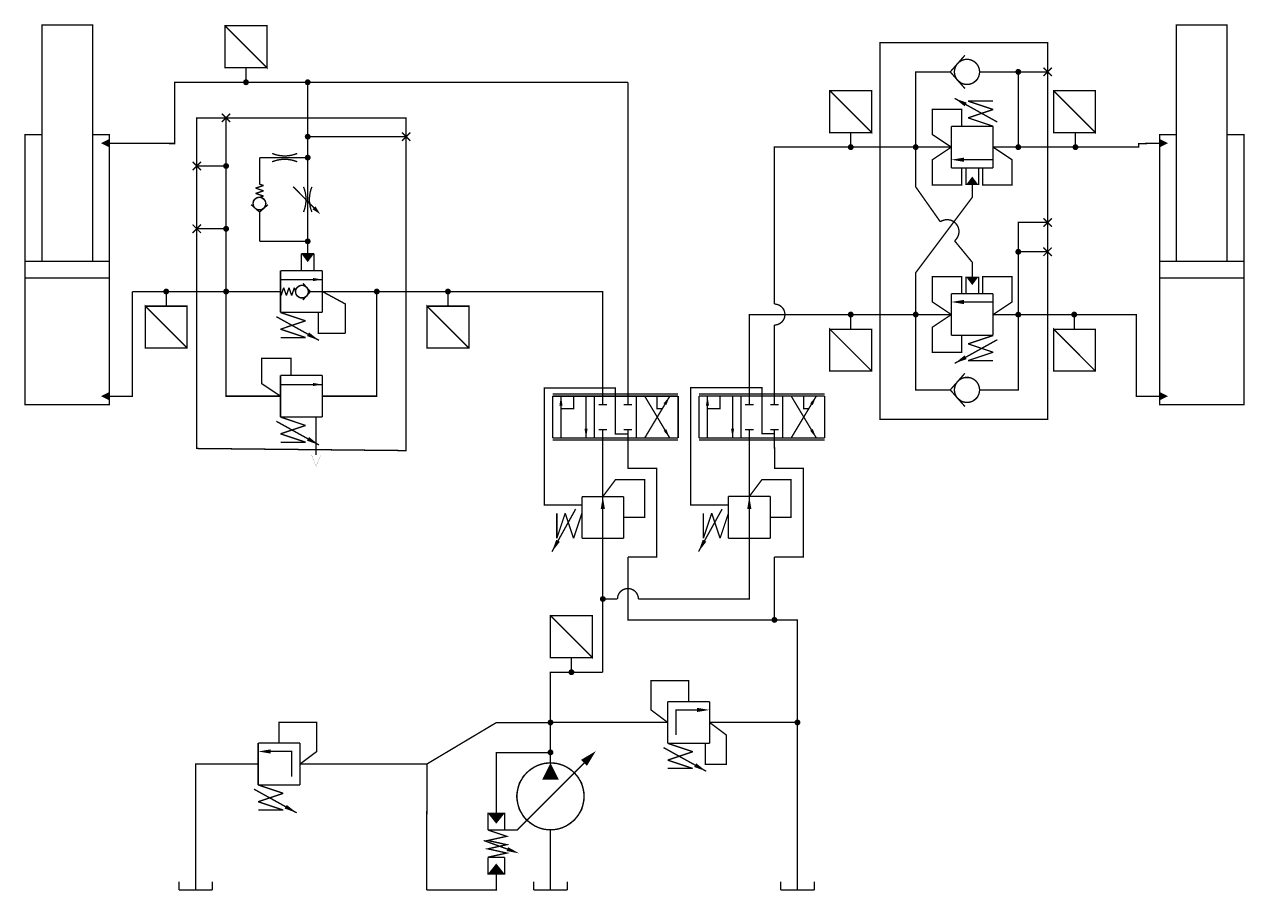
# Model space of a CAD drawing. Header units: millimetres. Extents: x 7.6 to 98.4, y -1.1 to 63.4.
import ezdxf
from ezdxf.lldxf.tags import DXFTag

# ---------------------------------------------------------------- set-up
doc = ezdxf.new("R2010")
doc.units = ezdxf.units.MM
doc.header["$LTSCALE"] = 2
tags = doc.linetypes.add('CENTER2', pattern=[1.125, 0.75, -0.125, 0.125, -0.125]).pattern_tags.tags
tags[10:11] = [DXFTag(74, 4), DXFTag(75, 0), DXFTag(340, '0'), DXFTag(46, 1.0), DXFTag(50, 0.0), DXFTag(44, 0.0), DXFTag(45, 0.0)]
tags[8:9] = [DXFTag(74, 4), DXFTag(75, 0), DXFTag(340, '0'), DXFTag(46, 1.0), DXFTag(50, 0.0), DXFTag(44, 0.0), DXFTag(45, 0.0)]
tags[6:7] = [DXFTag(74, 4), DXFTag(75, 0), DXFTag(340, '0'), DXFTag(46, 1.0), DXFTag(50, 0.0), DXFTag(44, 0.0), DXFTag(45, 0.0)]
tags[4:5] = [DXFTag(74, 4), DXFTag(75, 0), DXFTag(340, '0'), DXFTag(46, 1.0), DXFTag(50, 0.0), DXFTag(44, 0.0), DXFTag(45, 0.0)]
tags = doc.linetypes.add('HIDDEN', pattern=[0.375, 0.25, -0.125]).pattern_tags.tags
tags[6:7] = [DXFTag(74, 4), DXFTag(75, 0), DXFTag(340, '0'), DXFTag(46, 1.0), DXFTag(50, 0.0), DXFTag(44, 0.0), DXFTag(45, 0.0)]
tags[4:5] = [DXFTag(74, 4), DXFTag(75, 0), DXFTag(340, '0'), DXFTag(46, 1.0), DXFTag(50, 0.0), DXFTag(44, 0.0), DXFTag(45, 0.0)]
tags = doc.linetypes.add('HIDDEN4', pattern=[0.09375, 0.0625, -0.03125]).pattern_tags.tags
tags[6:7] = [DXFTag(74, 4), DXFTag(75, 0), DXFTag(340, '0'), DXFTag(46, 1.0), DXFTag(50, 0.0), DXFTag(44, 0.0), DXFTag(45, 0.0)]
tags[4:5] = [DXFTag(74, 4), DXFTag(75, 0), DXFTag(340, '0'), DXFTag(46, 1.0), DXFTag(50, 0.0), DXFTag(44, 0.0), DXFTag(45, 0.0)]

msp = doc.modelspace()

# ---------------------------------------------------------------- hatches: boundary and pattern name
h = msp.add_hatch(color=256)
h.dxf.hatch_style = 1
edge = h.paths.add_edge_path()
edge.add_line((81.748, 59.829), (81.527, 59.829))
edge.add_line((81.527, 59.829), (81.527, 59.608))
edge.add_arc((81.527, 59.829), 0.22, 270, 360)
edge = h.paths.add_edge_path()
edge.add_line((81.527, 59.829), (81.307, 59.829))
edge.add_arc((81.527, 59.829), 0.22, 180, 270)
edge.add_line((81.527, 59.608), (81.527, 59.829))
edge = h.paths.add_edge_path()
edge.add_line((81.307, 59.829), (81.527, 59.829))
edge.add_line((81.527, 59.829), (81.748, 59.829))
edge.add_arc((81.527, 59.829), 0.22, 0, 180)
h = msp.add_hatch(color=256)
h.dxf.hatch_style = 1
edge = h.paths.add_edge_path()
edge.add_line((24.283, 59.055), (24.063, 59.055))
edge.add_line((24.063, 59.055), (24.063, 58.835))
edge.add_arc((24.063, 59.055), 0.22, 270, 360)
edge = h.paths.add_edge_path()
edge.add_line((24.063, 59.055), (23.842, 59.055))
edge.add_arc((24.063, 59.055), 0.22, 180, 270)
edge.add_line((24.063, 58.835), (24.063, 59.055))
edge = h.paths.add_edge_path()
edge.add_line((23.842, 59.055), (24.063, 59.055))
edge.add_line((24.063, 59.055), (24.283, 59.055))
edge.add_arc((24.063, 59.055), 0.22, 0, 180)
h = msp.add_hatch(color=256)
h.dxf.hatch_style = 1
edge = h.paths.add_edge_path()
edge.add_line((28.875, 59.055), (28.655, 59.055))
edge.add_line((28.655, 59.055), (28.655, 58.835))
edge.add_arc((28.655, 59.055), 0.22, 270, 360)
edge = h.paths.add_edge_path()
edge.add_line((28.655, 59.055), (28.435, 59.055))
edge.add_arc((28.655, 59.055), 0.22, 180, 270)
edge.add_line((28.655, 58.835), (28.655, 59.055))
edge = h.paths.add_edge_path()
edge.add_line((28.435, 59.055), (28.655, 59.055))
edge.add_line((28.655, 59.055), (28.875, 59.055))
edge.add_arc((28.655, 59.055), 0.22, 0, 180)
h = msp.add_hatch(color=256)
h.dxf.hatch_style = 1
h.paths.add_polyline_path([(28.875, 55.006), (28.655, 55.006), (28.655, 54.785, 0.414214)])
h.paths.add_polyline_path([(28.655, 55.006), (28.435, 55.006, 0.414214), (28.655, 54.785)])
h.paths.add_polyline_path([(28.435, 55.006), (28.655, 55.006), (28.875, 55.006, 1)])
h = msp.add_hatch(color=256)
h.dxf.hatch_style = 1
h.paths.add_polyline_path([(28.875, 53.448), (28.655, 53.448), (28.655, 53.228, 0.414214)])
h.paths.add_polyline_path([(28.655, 53.448), (28.435, 53.448, 0.414214), (28.655, 53.228)])
h.paths.add_polyline_path([(28.435, 53.448), (28.655, 53.448), (28.875, 53.448, 1)])
h = msp.add_hatch(color=256)
h.dxf.hatch_style = 1
edge = h.paths.add_edge_path()
edge.add_line((69.283, 54.227), (69.062, 54.227))
edge.add_line((69.062, 54.227), (69.062, 54.007))
edge.add_arc((69.062, 54.227), 0.22, 270, 360)
edge = h.paths.add_edge_path()
edge.add_line((69.062, 54.227), (68.842, 54.227))
edge.add_arc((69.062, 54.227), 0.22, 180, 270)
edge.add_line((69.062, 54.007), (69.062, 54.227))
edge = h.paths.add_edge_path()
edge.add_line((68.842, 54.227), (69.062, 54.227))
edge.add_line((69.062, 54.227), (69.283, 54.227))
edge.add_arc((69.062, 54.227), 0.22, 0, 180)
h = msp.add_hatch(color=256)
h.dxf.hatch_style = 1
h.paths.add_polyline_path([(74.116, 54.227), (73.896, 54.227), (73.896, 54.007, 0.414214)])
h.paths.add_polyline_path([(73.896, 54.227), (73.676, 54.227, 0.414214), (73.896, 54.007)])
h.paths.add_polyline_path([(73.676, 54.227), (73.896, 54.227), (74.116, 54.227, 1)])
h = msp.add_hatch(color=256)
h.dxf.hatch_style = 1
h.paths.add_polyline_path([(81.748, 54.227), (81.527, 54.227), (81.527, 54.007, 0.414214)])
h.paths.add_polyline_path([(81.527, 54.227), (81.307, 54.227, 0.414214), (81.527, 54.007)])
h.paths.add_polyline_path([(81.307, 54.227), (81.527, 54.227), (81.748, 54.227, 1)])
h = msp.add_hatch(color=256)
h.dxf.hatch_style = 1
edge = h.paths.add_edge_path()
edge.add_line((86.001, 54.227), (85.781, 54.227))
edge.add_line((85.781, 54.227), (85.781, 54.007))
edge.add_arc((85.781, 54.227), 0.22, 270, 360)
edge = h.paths.add_edge_path()
edge.add_line((85.781, 54.227), (85.561, 54.227))
edge.add_arc((85.781, 54.227), 0.22, 180, 270)
edge.add_line((85.781, 54.007), (85.781, 54.227))
edge = h.paths.add_edge_path()
edge.add_line((85.561, 54.227), (85.781, 54.227))
edge.add_line((85.781, 54.227), (86.001, 54.227))
edge.add_arc((85.781, 54.227), 0.22, 0, 180)
h = msp.add_hatch(color=256)
h.dxf.hatch_style = 1
h.paths.add_polyline_path([(22.802, 52.825), (22.582, 52.825), (22.582, 52.605, 0.414214)])
h.paths.add_polyline_path([(22.582, 52.825), (22.361, 52.825, 0.414214), (22.582, 52.605)])
h.paths.add_polyline_path([(22.361, 52.825), (22.582, 52.825), (22.802, 52.825, 1)])
h = msp.add_hatch(color=256)
h.dxf.hatch_style = 1
h.paths.add_polyline_path([(22.802, 48.153), (22.582, 48.153), (22.582, 47.933, 0.414214)])
h.paths.add_polyline_path([(22.582, 48.153), (22.361, 48.153, 0.414214), (22.582, 47.933)])
h.paths.add_polyline_path([(22.361, 48.153), (22.582, 48.153), (22.802, 48.153, 1)])
h = msp.add_hatch(color=256)
h.dxf.hatch_style = 1
h.paths.add_polyline_path([(28.875, 47.219), (28.655, 47.219), (28.655, 46.999, 0.414214)])
h.paths.add_polyline_path([(28.655, 47.219), (28.435, 47.219, 0.414214), (28.655, 46.999)])
h.paths.add_polyline_path([(28.435, 47.219), (28.655, 47.219), (28.875, 47.219, 1)])
h = msp.add_hatch(color=256)
h.dxf.hatch_style = 1
edge = h.paths.add_edge_path()
edge.add_line((81.748, 46.44), (81.527, 46.44))
edge.add_line((81.527, 46.44), (81.527, 46.22))
edge.add_arc((81.527, 46.44), 0.22, 270, 360)
edge = h.paths.add_edge_path()
edge.add_line((81.527, 46.44), (81.307, 46.44))
edge.add_arc((81.527, 46.44), 0.22, 180, 270)
edge.add_line((81.527, 46.22), (81.527, 46.44))
edge = h.paths.add_edge_path()
edge.add_line((81.307, 46.44), (81.527, 46.44))
edge.add_line((81.527, 46.44), (81.748, 46.44))
edge.add_arc((81.527, 46.44), 0.22, 0, 180)
h = msp.add_hatch(color=256)
h.dxf.hatch_style = 1
h.paths.add_polyline_path([(17.905, 43.481), (18.125, 43.481), (18.125, 43.261, -0.414214)])
h.paths.add_polyline_path([(18.125, 43.481), (18.345, 43.481, -0.414214), (18.125, 43.261)])
h.paths.add_polyline_path([(18.345, 43.481), (18.125, 43.481), (17.905, 43.481, -1)])
h = msp.add_hatch(color=256)
h.dxf.hatch_style = 1
h.paths.add_polyline_path([(22.361, 43.481), (22.582, 43.481), (22.582, 43.261, -0.414214)])
h.paths.add_polyline_path([(22.582, 43.481), (22.802, 43.481, -0.414214), (22.582, 43.261)])
h.paths.add_polyline_path([(22.802, 43.481), (22.582, 43.481), (22.361, 43.481, -1)])
h = msp.add_hatch(color=256)
h.dxf.hatch_style = 1
edge = h.paths.add_edge_path()
edge.add_line((34.015, 43.481), (33.794, 43.481))
edge.add_line((33.794, 43.481), (33.794, 43.261))
edge.add_arc((33.794, 43.481), 0.22, 270, 360)
edge = h.paths.add_edge_path()
edge.add_line((33.794, 43.481), (33.574, 43.481))
edge.add_arc((33.794, 43.481), 0.22, 180, 270)
edge.add_line((33.794, 43.261), (33.794, 43.481))
edge = h.paths.add_edge_path()
edge.add_line((33.574, 43.481), (33.794, 43.481))
edge.add_line((33.794, 43.481), (34.015, 43.481))
edge.add_arc((33.794, 43.481), 0.22, 0, 180)
h = msp.add_hatch(color=256)
h.dxf.hatch_style = 1
edge = h.paths.add_edge_path()
edge.add_line((39.31, 43.481), (39.089, 43.481))
edge.add_line((39.089, 43.481), (39.089, 43.261))
edge.add_arc((39.089, 43.481), 0.22, 270, 360)
edge = h.paths.add_edge_path()
edge.add_line((39.089, 43.481), (38.869, 43.481))
edge.add_arc((39.089, 43.481), 0.22, 180, 270)
edge.add_line((39.089, 43.261), (39.089, 43.481))
edge = h.paths.add_edge_path()
edge.add_line((38.869, 43.481), (39.089, 43.481))
edge.add_line((39.089, 43.481), (39.31, 43.481))
edge.add_arc((39.089, 43.481), 0.22, 0, 180)
h = msp.add_hatch(color=256)
h.dxf.hatch_style = 1
edge = h.paths.add_edge_path()
edge.add_line((69.283, 41.768), (69.062, 41.768))
edge.add_line((69.062, 41.768), (69.062, 41.548))
edge.add_arc((69.062, 41.768), 0.22, 270, 360)
edge = h.paths.add_edge_path()
edge.add_line((69.062, 41.768), (68.842, 41.768))
edge.add_arc((69.062, 41.768), 0.22, 180, 270)
edge.add_line((69.062, 41.548), (69.062, 41.768))
edge = h.paths.add_edge_path()
edge.add_line((68.842, 41.768), (69.062, 41.768))
edge.add_line((69.062, 41.768), (69.283, 41.768))
edge.add_arc((69.062, 41.768), 0.22, 0, 180)
h = msp.add_hatch(color=256)
h.dxf.hatch_style = 1
h.paths.add_polyline_path([(74.116, 41.768), (73.896, 41.768), (73.896, 41.548, 0.414214)])
h.paths.add_polyline_path([(73.896, 41.768), (73.676, 41.768, 0.414214), (73.896, 41.548)])
h.paths.add_polyline_path([(73.676, 41.768), (73.896, 41.768), (74.116, 41.768, 1)])
h = msp.add_hatch(color=256)
h.dxf.hatch_style = 1
h.paths.add_polyline_path([(81.748, 41.763), (81.527, 41.763), (81.527, 41.543, 0.414214)])
h.paths.add_polyline_path([(81.527, 41.763), (81.307, 41.763, 0.414214), (81.527, 41.543)])
h.paths.add_polyline_path([(81.307, 41.763), (81.527, 41.763), (81.748, 41.763, 1)])
h = msp.add_hatch(color=256)
h.dxf.hatch_style = 1
edge = h.paths.add_edge_path()
edge.add_line((85.908, 41.768), (85.688, 41.768))
edge.add_line((85.688, 41.768), (85.688, 41.548))
edge.add_arc((85.688, 41.768), 0.22, 270, 360)
edge = h.paths.add_edge_path()
edge.add_line((85.688, 41.768), (85.467, 41.768))
edge.add_arc((85.688, 41.768), 0.22, 180, 270)
edge.add_line((85.688, 41.548), (85.688, 41.768))
edge = h.paths.add_edge_path()
edge.add_line((85.467, 41.768), (85.688, 41.768))
edge.add_line((85.688, 41.768), (85.908, 41.768))
edge.add_arc((85.688, 41.768), 0.22, 0, 180)
h = msp.add_hatch(color=256)
h.dxf.hatch_style = 1
edge = h.paths.add_edge_path()
edge.add_line((50.834, 20.6), (50.614, 20.6))
edge.add_line((50.614, 20.6), (50.614, 20.38))
edge.add_arc((50.614, 20.6), 0.22, 270, 360)
edge = h.paths.add_edge_path()
edge.add_line((50.614, 20.6), (50.394, 20.6))
edge.add_arc((50.614, 20.6), 0.22, 180, 270)
edge.add_line((50.614, 20.38), (50.614, 20.6))
edge = h.paths.add_edge_path()
edge.add_line((50.394, 20.6), (50.614, 20.6))
edge.add_line((50.614, 20.6), (50.834, 20.6))
edge.add_arc((50.614, 20.6), 0.22, 0, 180)
h = msp.add_hatch(color=256)
h.dxf.hatch_style = 1
edge = h.paths.add_edge_path()
edge.add_line((63.604, 19.043), (63.384, 19.043))
edge.add_line((63.384, 19.043), (63.384, 18.823))
edge.add_arc((63.384, 19.043), 0.22, 270, 360)
edge = h.paths.add_edge_path()
edge.add_line((63.384, 19.043), (63.164, 19.043))
edge.add_arc((63.384, 19.043), 0.22, 180, 270)
edge.add_line((63.384, 18.823), (63.384, 19.043))
edge = h.paths.add_edge_path()
edge.add_line((63.164, 19.043), (63.384, 19.043))
edge.add_line((63.384, 19.043), (63.604, 19.043))
edge.add_arc((63.384, 19.043), 0.22, 0, 180)
h = msp.add_hatch(color=256)
h.dxf.hatch_style = 1
edge = h.paths.add_edge_path()
edge.add_line((48.498, 15.15), (48.278, 15.15))
edge.add_line((48.278, 15.15), (48.278, 14.929))
edge.add_arc((48.278, 15.15), 0.22, 270, 360)
edge = h.paths.add_edge_path()
edge.add_line((48.278, 15.15), (48.058, 15.15))
edge.add_arc((48.278, 15.15), 0.22, 180, 270)
edge.add_line((48.278, 14.929), (48.278, 15.15))
edge = h.paths.add_edge_path()
edge.add_line((48.058, 15.15), (48.278, 15.15))
edge.add_line((48.278, 15.15), (48.498, 15.15))
edge.add_arc((48.278, 15.15), 0.22, 0, 180)
h = msp.add_hatch(color=256)
h.dxf.hatch_style = 1
edge = h.paths.add_edge_path()
edge.add_line((46.941, 11.412), (46.72, 11.412))
edge.add_line((46.72, 11.412), (46.72, 11.192))
edge.add_arc((46.72, 11.412), 0.22, 270, 360)
edge = h.paths.add_edge_path()
edge.add_line((46.72, 11.412), (46.5, 11.412))
edge.add_arc((46.72, 11.412), 0.22, 180, 270)
edge.add_line((46.72, 11.192), (46.72, 11.412))
edge = h.paths.add_edge_path()
edge.add_line((46.5, 11.412), (46.72, 11.412))
edge.add_line((46.72, 11.412), (46.941, 11.412))
edge.add_arc((46.72, 11.412), 0.22, 0, 180)
h = msp.add_hatch(color=256)
h.dxf.hatch_style = 1
edge = h.paths.add_edge_path()
edge.add_line((65.317, 11.412), (65.097, 11.412))
edge.add_line((65.097, 11.412), (65.097, 11.192))
edge.add_arc((65.097, 11.412), 0.22, 270, 360)
edge = h.paths.add_edge_path()
edge.add_line((65.097, 11.412), (64.877, 11.412))
edge.add_arc((65.097, 11.412), 0.22, 180, 270)
edge.add_line((65.097, 11.192), (65.097, 11.412))
edge = h.paths.add_edge_path()
edge.add_line((64.877, 11.412), (65.097, 11.412))
edge.add_line((65.097, 11.412), (65.317, 11.412))
edge.add_arc((65.097, 11.412), 0.22, 0, 180)
h = msp.add_hatch(color=256)
h.dxf.hatch_style = 1
edge = h.paths.add_edge_path()
edge.add_line((46.941, 9.182), (46.72, 9.182))
edge.add_line((46.72, 9.182), (46.72, 8.962))
edge.add_arc((46.72, 9.182), 0.22, 270, 360)
edge = h.paths.add_edge_path()
edge.add_line((46.72, 9.182), (46.5, 9.182))
edge.add_arc((46.72, 9.182), 0.22, 180, 270)
edge.add_line((46.72, 8.962), (46.72, 9.182))
edge = h.paths.add_edge_path()
edge.add_line((46.5, 9.182), (46.72, 9.182))
edge.add_line((46.72, 9.182), (46.941, 9.182))
edge.add_arc((46.72, 9.182), 0.22, 0, 180)

# ---------------------------------------------------------------- linework, layer by layer
for points, const_width in [([(8.881, 45.735), (12.647, 45.735), (12.647, 63.313), (8.881, 63.313), (8.881, 45.735)], 0.1), ([(25.62, 60.143), (22.505, 60.143), (22.505, 63.258), (25.62, 63.258), (25.62, 60.143), (22.505, 63.258)], 0.1), ([(97.062, 45.735), (93.295, 45.735), (93.295, 63.313), (97.062, 63.313), (97.062, 45.735)], 0.1), ([(76.466, 59.829), (77.556, 61.065)], 0.1), ([(24.063, 60.143), (24.063, 59.055)], 0.1), ([(83.396, 60.145), (84.019, 59.522)], 0.1), ([(83.396, 59.522), (84.019, 60.145)], 0.1), ([(13.903, 54.501), (18.75, 54.499), (18.75, 59.055), (28.655, 59.055), (39.089, 59.055)], 0.1), ([(28.655, 53.448), (28.655, 59.055)], 0.1), ([(39.089, 59.055), (52.483, 59.055)], 0.1), ([(52.483, 59.055), (52.483, 35.695)], 0.1), ([(76.466, 59.829), (73.896, 59.829), (73.896, 54.227)], 0.1), ([(76.466, 59.829), (77.556, 58.592)], 0.1), ([(78.646, 59.829), (81.527, 59.829), (81.527, 54.227)], 0.1), ([(81.527, 59.829), (83.708, 59.829)], 0.1), ([(70.62, 55.315), (67.505, 55.315), (67.505, 58.43), (70.62, 58.43), (70.62, 55.315), (67.505, 58.43)], 0.1), ([(87.267, 55.315), (84.153, 55.315), (84.153, 58.43), (87.267, 58.43), (87.267, 55.315), (84.153, 58.43)], 0.1), ([(79.97, 56.096), (76.794, 57.859)], 0.1), ([(77.79, 57.653), (79.658, 57.653)], 0.1), ([(79.658, 57.03), (77.79, 57.653)], 0.1), ([(22.27, 56.719), (22.893, 56.096)], 0.1), ([(22.27, 56.096), (22.893, 56.719)], 0.1), ([(22.582, 43.481), (22.582, 56.407)], 0.1), ([(77.79, 56.407), (79.658, 57.03)], 0.1), ([(79.658, 55.784), (77.79, 56.407)], 0.1), ([(76.544, 55.784), (76.544, 52.67)], 0.1), ([(79.658, 55.784), (76.544, 55.784)], 0.1), ([(79.658, 52.67), (79.658, 55.784)], 0.1), ([(8.881, 55.151), (7.625, 55.151), (7.625, 41.026)], 0.1), ([(13.903, 41.026), (13.903, 41.026), (13.903, 55.151), (12.647, 55.151)], 0.1), ([(28.655, 55.006), (35.975, 55.006)], 0.1), ([(35.663, 55.317), (36.286, 54.694)], 0.1), ([(35.663, 54.694), (36.286, 55.317)], 0.1), ([(69.062, 55.315), (69.062, 54.227)], 0.1), ([(85.265, 54.227), (90.482, 54.227), (90.482, 54.496), (92.039, 54.504)], 0.1), ([(85.781, 55.315), (85.781, 54.227)], 0.1), ([(92.039, 41.026), (92.039, 41.026), (92.039, 55.151), (93.295, 55.151)], 0.1), ([(97.062, 55.151), (98.317, 55.151), (98.317, 41.026)], 0.1), ([(71.794, 54.227), (63.384, 54.227), (63.384, 42.547)], 0.1), ([(76.544, 54.227), (69.691, 54.227)], 0.1), ([(79.658, 54.227), (85.265, 54.227)], 0.1), ([(20.09, 53.137), (20.713, 52.514)], 0.1), ([(20.09, 52.514), (20.713, 53.137)], 0.1), ([(20.401, 52.825), (22.582, 52.825)], 0.1), ([(25.073, 53.448), (28.655, 53.448)], 0.1), ([(25.073, 51.472), (25.073, 53.448)], 0.1), ([(28.655, 53.448), (28.655, 46.294)], 0.1), ([(76.544, 52.67), (79.658, 52.67)], 0.1), ([(77.478, 53.293), (79.036, 53.293), (79.658, 53.293)], 0.1), ([(77.634, 51.414), (77.634, 52.67)], 0.1), ([(78.568, 52.67), (78.568, 51.414)], 0.1), ([(24.776, 51.176), (25.369, 51.374)], 0.1), ([(24.776, 51.176), (25.369, 50.979)], 0.1), ([(25.369, 50.979), (24.777, 50.782)], 0.1), ([(25.369, 51.374), (25.073, 51.472)], 0.1), ([(27.577, 51.281), (29.122, 49.711)], 0.1), ([(25.073, 49.394), (24.45, 49.944)], 0.1), ([(24.777, 50.782), (25.369, 50.584)], 0.1), ([(25.072, 49.394), (25.695, 49.944)], 0.1), ([(25.078, 50.493), (25.369, 50.584)], 0.1), ([(25.072, 49.395), (25.072, 47.219)], 0.1), ([(20.09, 48.465), (20.713, 47.842)], 0.1), ([(20.09, 47.842), (20.713, 48.465)], 0.1), ([(20.401, 48.153), (22.582, 48.153)], 0.1), ([(81.527, 41.763), (81.527, 48.621), (83.708, 48.621)], 0.1), ([(83.396, 48.932), (84.019, 48.309)], 0.1), ([(83.396, 48.309), (84.019, 48.932)], 0.1), ([(25.072, 47.219), (28.655, 47.219)], 0.1), ([(28.188, 46.294), (29.122, 46.294)], 0.1), ([(28.188, 45.039), (28.188, 46.294)], 0.1), ([(29.122, 46.294), (29.122, 45.039)], 0.1), ([(81.527, 46.44), (83.708, 46.44)], 0.1), ([(83.396, 46.752), (84.019, 46.129)], 0.1), ([(83.396, 46.129), (84.019, 46.752)], 0.1), ([(7.625, 45.735), (13.903, 45.735), (13.903, 44.479), (7.625, 44.479), (7.625, 45.735)], 0.1), ([(98.317, 45.735), (92.039, 45.735), (92.039, 44.479), (98.317, 44.479), (98.317, 45.735)], 0.1), ([(29.745, 45.039), (26.631, 45.039)], 0.1), ([(26.631, 45.039), (26.631, 41.924)], 0.1), ([(29.745, 41.924), (29.745, 45.039)], 0.1), ([(77.634, 44.581), (77.634, 43.326)], 0.1), ([(78.568, 43.326), (78.568, 44.581)], 0.1), ([(29.745, 44.375), (26.631, 44.375)], 0.1), ([(26.87, 43.772), (26.672, 43.179)], 0.1), ([(27.068, 43.179), (26.87, 43.772)], 0.1), ([(27.068, 43.179), (27.265, 43.772)], 0.1), ([(27.265, 43.772), (27.462, 43.18)], 0.1), ([(27.462, 43.18), (27.66, 43.772)], 0.1), ([(27.751, 43.481), (27.66, 43.772)], 0.1), ([(28.849, 43.474), (28.3, 44.098)], 0.1), ([(15.594, 43.481), (15.594, 35.687), (13.903, 35.687)], 0.1), ([(18.844, 43.481), (17.91, 43.481), (17.287, 43.481), (15.594, 43.481)], 0.1), ([(18.125, 42.393), (18.125, 43.481)], 0.1), ([(18.844, 43.481), (26.631, 43.481)], 0.1), ([(24.139, 35.695), (22.582, 35.695), (22.582, 43.481)], 0.1), ([(28.85, 43.476), (28.3, 42.853)], 0.1), ([(29.745, 43.481), (28.695, 43.472)], 0.1), ([(29.745, 43.481), (39.089, 43.481)], 0.1), ([(32.237, 35.695), (33.794, 35.695), (33.794, 43.481)], 0.1), ([(39.089, 42.393), (39.089, 43.481)], 0.1), ([(39.089, 43.481), (50.614, 43.481), (50.614, 35.695)], 0.1), ([(76.544, 43.326), (79.658, 43.326)], 0.1), ([(76.544, 40.211), (76.544, 43.326)], 0.1), ([(77.478, 42.703), (79.036, 42.703), (79.658, 42.703)], 0.1), ([(79.658, 43.326), (79.658, 40.211)], 0.1), ([(16.568, 42.393), (19.682, 42.393), (19.682, 39.278), (16.568, 39.278), (16.568, 42.393), (19.682, 39.278)], 0.1), ([(26.631, 41.924), (28.499, 41.301)], 0.1), ([(26.631, 41.924), (29.745, 41.924)], 0.1), ([(37.532, 42.393), (40.647, 42.393), (40.647, 39.278), (37.532, 39.278), (37.532, 42.393), (40.647, 39.278)], 0.1), ([(61.515, 35.695), (61.515, 41.768), (71.794, 41.768)], 0.1), ([(69.062, 40.68), (69.062, 41.768)], 0.1), ([(76.544, 41.768), (69.691, 41.768)], 0.1), ([(76.466, 36.162), (73.896, 36.162), (73.896, 41.763)], 0.1), ([(78.646, 36.162), (81.527, 36.162), (81.527, 41.763)], 0.1), ([(79.658, 41.768), (85.265, 41.768)], 0.1), ([(85.265, 41.768), (90.312, 41.75), (90.312, 35.687), (92.039, 35.687)], 0.1), ([(85.688, 40.68), (85.688, 41.768)], 0.1), ([(13.903, 41.34), (13.903, 35.062), (7.625, 35.062), (7.625, 41.026)], 0.1), ([(26.319, 41.612), (29.495, 39.849)], 0.1), ([(28.499, 41.301), (26.631, 40.678)], 0.1), ([(63.384, 35.695), (63.384, 40.99)], 0.1), ([(92.039, 41.34), (92.039, 35.062), (98.317, 35.062), (98.317, 41.026)], 0.1), ([(26.631, 40.678), (28.499, 40.055)], 0.1), ([(28.499, 40.055), (26.631, 40.055)], 0.1), ([(67.505, 40.68), (70.62, 40.68), (70.62, 37.565), (67.505, 37.565), (67.505, 40.68), (70.62, 37.565)], 0.1), ([(79.658, 40.211), (76.544, 40.211)], 0.1), ([(79.97, 39.899), (76.794, 38.136)], 0.1), ([(79.658, 40.211), (77.79, 39.588)], 0.1), ([(84.153, 40.68), (87.267, 40.68), (87.267, 37.565), (84.153, 37.565), (84.153, 40.68), (87.267, 37.565)], 0.1), ([(77.79, 39.588), (79.658, 38.965)], 0.1), ([(79.658, 38.965), (77.79, 38.342)], 0.1), ([(77.79, 38.342), (79.658, 38.342)], 0.1), ([(29.745, 37.252), (26.631, 37.252)], 0.1), ([(26.631, 37.252), (26.631, 34.137)], 0.1), ([(29.745, 34.137), (29.745, 37.252)], 0.1), ([(76.466, 36.162), (77.556, 37.398)], 0.1), ([(29.745, 36.562), (26.631, 36.562)], 0.1), ([(26.631, 35.695), (24.139, 35.695)], 0.1), ([(29.745, 35.695), (32.237, 35.695)], 0.1), ([(46.876, 35.85), (56.22, 35.85)], 0.1), ([(49.991, 35.695), (46.876, 35.695)], 0.1), ([(46.876, 35.695), (46.876, 32.58)], 0.1), ([(47.499, 35.695), (47.499, 32.58)], 0.1), ([(49.368, 32.58), (49.368, 35.695)], 0.1), ([(49.991, 32.58), (49.991, 35.695)], 0.1), ([(53.106, 35.695), (49.991, 35.695)], 0.1), ([(49.991, 35.695), (49.991, 32.58)], 0.1), ([(53.106, 32.58), (53.106, 35.695)], 0.1), ([(56.22, 35.695), (53.106, 35.695)], 0.1), ([(53.106, 35.695), (53.106, 32.58)], 0.1), ([(53.106, 32.58), (53.106, 35.695)], 0.1), ([(53.729, 35.695), (55.597, 32.58)], 0.1), ([(53.729, 32.58), (55.597, 35.695)], 0.1), ([(56.22, 32.58), (56.22, 35.695)], 0.1), ([(57.778, 35.855), (67.122, 35.855)], 0.1), ([(57.778, 35.699), (57.778, 32.584)], 0.1), ([(60.892, 35.699), (57.778, 35.699)], 0.1), ([(58.401, 35.699), (58.401, 32.584)], 0.1), ([(60.269, 32.584), (60.269, 35.699)], 0.1), ([(60.892, 35.699), (60.892, 32.584)], 0.1), ([(64.007, 35.699), (60.892, 35.699)], 0.1), ([(60.892, 32.584), (60.892, 35.699)], 0.1), ([(64.007, 32.584), (64.007, 35.699)], 0.1), ([(64.007, 35.699), (64.007, 32.584)], 0.1), ([(67.122, 35.699), (64.007, 35.699)], 0.1), ([(64.007, 32.584), (64.007, 35.699)], 0.1), ([(64.63, 32.584), (66.499, 35.699)], 0.1), ([(64.63, 35.699), (66.499, 32.584)], 0.1), ([(67.122, 32.584), (67.122, 35.699)], 0.1), ([(76.466, 36.162), (77.556, 34.926)], 0.1), ([(58.401, 34.453), (58.401, 32.584)], 0.1), ([(26.319, 33.826), (29.495, 32.063)], 0.1), ([(26.631, 34.137), (28.499, 33.514)], 0.1), ([(26.631, 34.137), (29.745, 34.137)], 0.1), ([(47.499, 34.449), (47.499, 32.58)], 0.1), ([(28.499, 33.514), (26.631, 32.891)], 0.1), ([(26.631, 32.891), (28.499, 32.268)], 0.1), ([(28.499, 32.268), (26.631, 32.268)], 0.1), ([(46.876, 32.58), (49.991, 32.58)], 0.1), ([(46.876, 32.424), (56.22, 32.424)], 0.1), ([(49.991, 32.58), (53.106, 32.58)], 0.1), ([(53.106, 32.58), (56.22, 32.58)], 0.1), ([(57.778, 32.584), (60.892, 32.584)], 0.1), ([(57.778, 32.428), (67.122, 32.428)], 0.1), ([(60.892, 32.584), (64.007, 32.584)], 0.1), ([(64.007, 32.584), (67.122, 32.584)], 0.1), ([(29.281, 31.312), (29.625, 31.312), (29.281, 30.469), (28.938, 31.312), (29.281, 31.312)], 0.01), ([(50.614, 23.715), (50.614, 15.15)], 0.1), ([(52.483, 23.715), (52.483, 19.043), (63.384, 19.043)], 0.1), ([(53.261, 20.6), (61.515, 20.6), (61.515, 23.715)], 0.1), ([(63.384, 23.715), (63.384, 19.043), (65.097, 19.043), (65.097, 14.838)], 0.1), ([(51.704, 20.6), (50.614, 20.6)], 0.1), ([(49.835, 16.238), (46.72, 16.238), (46.72, 19.353), (49.835, 19.353), (49.835, 16.238), (46.72, 19.353)], 0.1), ([(48.278, 16.238), (48.278, 15.15)], 0.1), ([(50.614, 15.15), (46.72, 15.15), (46.72, 11.206), (46.72, 9.026)], 0.1), ([(65.097, 14.838), (65.097, -1.052)], 0.1), ([(58.556, 12.969), (55.442, 12.969)], 0.1), ([(55.442, 12.969), (55.442, 9.855)], 0.1), ([(58.556, 9.855), (58.556, 12.969)], 0.1), ([(57.622, 12.346), (56.065, 12.346), (56.065, 10.478)], 0.1), ([(55.442, 11.412), (46.72, 11.412)], 0.1), ([(58.556, 11.412), (65.097, 11.412)], 0.1), ([(28.083, 9.875), (24.969, 9.875)], 0.1), ([(24.969, 9.875), (24.969, 6.76)], 0.1), ([(25.903, 9.252), (27.461, 9.252), (27.461, 7.383)], 0.1), ([(28.083, 6.76), (28.083, 9.875)], 0.1), ([(46.72, 8.403), (46.72, 9.182)], 0.1), ([(55.13, 9.543), (58.306, 7.78)], 0.1), ([(55.442, 9.855), (57.31, 9.232)], 0.1), ([(55.442, 9.855), (58.556, 9.855)], 0.1), ([(57.31, 9.232), (55.442, 8.609)], 0.1), ([(42.062, 3.406), (44.243, 3.406), (46.735, 5.897), (49.226, 8.389)], 0.1), ([(55.442, 8.609), (57.31, 7.986)], 0.1), ([(57.31, 7.986), (55.442, 7.986)], 0.1), ([(24.657, 6.449), (27.833, 4.686)], 0.1), ([(24.969, 6.76), (26.838, 6.137)], 0.1), ([(24.969, 6.76), (28.083, 6.76)], 0.1), ([(26.838, 6.137), (24.969, 5.514)], 0.1), ([(24.969, 5.514), (26.838, 4.891)], 0.1), ([(26.838, 4.891), (24.969, 4.891)], 0.1), ([(43.308, 3.406), (43.308, 4.651), (42.062, 4.651), (42.062, 3.406)], 0.1), ([(42.062, 3.406), (43.464, 2.938), (42.062, 2.627), (43.464, 2.315), (42.062, 2.004), (43.464, 1.693), (42.062, 1.381)], 0.1), ([(46.72, 3.42), (46.72, 1.862)], 0.1), ([(43.507, 1.988), (41.751, 2.627)], 0.1), ([(46.72, 1.862), (46.72, -1.052)], 0.1), ([(42.062, 1.381), (42.062, 0.135), (43.308, 0.135), (43.308, 1.381)], 0.1), ([(42.062, 1.381), (43.308, 1.381)], 0.1), ([(45.475, -0.429), (45.475, -1.052)], 0.1), ([(47.966, -1.052), (47.966, -0.429)], 0.1), ([(63.851, -0.429), (63.851, -1.052)], 0.1), ([(66.343, -1.052), (66.343, -0.429)], 0.1), ([(45.475, -1.052), (47.966, -1.052)], 0.1), ([(63.851, -1.052), (66.343, -1.052)], 0.1)]:
    msp.add_lwpolyline(points, dxfattribs=dict(const_width=const_width))
at = {"color": 5, "linetype": 'CENTER2', "const_width": 0.1, "flags": 128}
for points in [[(83.708, 33.981), (71.25, 33.981), (71.249, 62.014), (83.708, 62.014), (83.708, 33.981)], [(35.975, 31.645), (20.401, 31.801), (20.401, 56.407), (35.975, 56.407), (35.975, 31.645)]]:
    msp.add_lwpolyline(points, dxfattribs=at)
at = {"const_width": 0.1}
for points in [[(77.712, 58.894, 0.198912), (78.372, 59.168, 0.198912), (78.646, 59.829, 0.198912), (78.372, 60.489, 0.198912), (77.712, 60.763, 0.198912), (77.051, 60.489, 0.198912), (76.777, 59.829, 0.198912), (77.051, 59.168, 0.198912), (77.712, 58.894)], [(26.008, 53.76, 0.2), (27.877, 53.76)], [(27.877, 53.137, 0.2), (26.008, 53.137)], [(28.344, 49.399, 0.2), (28.344, 51.268)], [(28.967, 51.268, 0.2), (28.967, 49.399)], [(25.065, 49.558, 0.198912), (25.398, 49.696, 0.198912), (25.536, 50.029, 0.198912), (25.398, 50.362, 0.198912), (25.065, 50.5, 0.198912), (24.732, 50.362, 0.198912), (24.594, 50.029, 0.198912), (24.732, 49.696, 0.198912), (25.065, 49.558)], [(28.224, 43.001, 0.198912), (28.557, 43.139, 0.198912), (28.695, 43.472, 0.198912), (28.557, 43.805, 0.198912), (28.224, 43.943, 0.198912), (27.891, 43.805, 0.198912), (27.753, 43.472, 0.198912), (27.891, 43.139, 0.198912), (28.224, 43.001)], [(63.384, 40.99, 1), (63.384, 42.547)], [(77.712, 35.227, 0.198912), (78.372, 35.501, 0.198912), (78.646, 36.162, 0.198912), (78.372, 36.822, 0.198912), (77.712, 37.096, 0.198912), (77.051, 36.822, 0.198912), (76.777, 36.162, 0.198912), (77.051, 35.501, 0.198912), (77.712, 35.227)], [(53.261, 20.6, 1), (51.704, 20.6)], [(46.72, 3.42, 0.198912), (48.482, 4.149, 0.198912), (49.212, 5.911, 0.198912), (48.482, 7.673, 0.198912), (46.72, 8.403, 0.198912), (44.959, 7.673, 0.198912), (44.229, 5.911, 0.198912), (44.959, 4.149, 0.198912), (46.72, 3.42)]]:
    msp.add_lwpolyline(points, format="xyb", dxfattribs=at)
for points in [[(76.794, 57.859, 0, 0.311, 0), (77.611, 57.405, 0.311, 0.311, 0)], [(13.903, 54.524, 0.628, 0, 0), (13.275, 54.524, 0, 0, 0)], [(92.039, 54.524, 0.628, 0, 0), (92.667, 54.524, 0, 0, 0)], [(76.544, 53.293, 0, 0.311, 0), (77.478, 53.293, 0.311, 0.311, 0)], [(78.101, 51.414, 0.934, 0, 0), (78.101, 52.037, 0.934, 0.934, 0)], [(29.59, 49.243, 0, 0.311, 0), (29.122, 49.711, 0.311, 0.311, 0)], [(28.655, 46.294, 0.934, 0, 0), (28.655, 45.671, 0.934, 0.934, 0)], [(29.745, 44.375, 0, 0.234, 0), (29.045, 44.375, 0.234, 0.234, 0)], [(78.101, 44.581, 0.934, 0, 0), (78.101, 43.958, 0.934, 0.934, 0)], [(76.544, 42.703, 0, 0.311, 0), (77.478, 42.703, 0.311, 0.311, 0)], [(29.495, 39.849, 0, 0.311, 0), (28.678, 40.303, 0.311, 0.311, 0)], [(76.794, 38.136, 0, 0.311, 0), (77.611, 38.59, 0.311, 0.311, 0)], [(29.745, 36.562, 0, 0.234, 0), (29.045, 36.562, 0.234, 0.234, 0)], [(13.903, 35.69, 0.628, 0, 0), (13.275, 35.69, 0, 0, 0)], [(47.499, 35.695, 0, 0.234, 0), (47.499, 34.994, 0.234, 0.234, 0)], [(55.597, 35.695, 0, 0.234, 0), (55.237, 35.094, 0.234, 0.234, 0)], [(58.401, 35.699, 0, 0.234, 0), (58.401, 34.998, 0.234, 0.234, 0)], [(66.499, 35.699, 0, 0.234, 0), (66.138, 35.098, 0.234, 0.234, 0)], [(92.039, 35.69, 0.628, 0, 0), (92.667, 35.69, 0, 0, 0)], [(49.368, 32.58, 0, 0.234, 0), (49.368, 33.281, 0.234, 0.234, 0)], [(55.597, 32.58, 0, 0.234, 0), (55.237, 33.181, 0.234, 0.234, 0)], [(60.269, 32.584, 0, 0.234, 0), (60.269, 33.285, 0.234, 0.234, 0)], [(66.499, 32.584, 0, 0.234, 0), (66.138, 33.185, 0.234, 0.234, 0)], [(29.495, 32.063, 0, 0.311, 0), (28.678, 32.516, 0.311, 0.311, 0)], [(58.556, 12.346, 0, 0.311, 0), (57.622, 12.346, 0.311, 0.311, 0)], [(24.969, 9.252, 0, 0.311, 0), (25.903, 9.252, 0.311, 0.311, 0)], [(49.212, 8.403, 0.623, 0, 0), (50.093, 9.284, 0, 0, 0)], [(46.72, 7.157, 1.246, 0, 0), (46.72, 8.403, 0, 0, 0)], [(58.306, 7.78, 0, 0.311, 0), (57.489, 8.234, 0.311, 0.311, 0)], [(27.833, 4.686, 0, 0.311, 0), (27.016, 5.139, 0.311, 0.311, 0)], [(42.685, 4.651, 1.246, 0, 0), (42.685, 3.873, 0, 0, 0)], [(44.385, 1.668, 0, 0.311, 0), (43.507, 1.988, 0.311, 0.311, 0)], [(42.685, 0.135, 1.246, 0, 0), (42.685, 0.914, 0, 0, 0)]]:
    msp.add_lwpolyline(points, format="xyseb")
at = {"color": 1, "linetype": 'HIDDEN4', "ltscale": 5, "const_width": 0.1, "flags": 128}
for points in [[(76.544, 54.227), (75.142, 55.161), (75.142, 57.04), (77.322, 57.04), (77.322, 55.784)], [(76.544, 54.227), (75.142, 53.293), (75.142, 51.414), (77.322, 51.414), (77.322, 52.67)], [(79.658, 54.227), (81.06, 53.293), (81.06, 51.414), (78.88, 51.414), (78.88, 52.67)], [(73.896, 41.768), (73.896, 44.883), (76.232, 47.998), (78.101, 50.489), (78.101, 51.414)], [(76.544, 41.768), (75.142, 42.703), (75.142, 44.581), (77.322, 44.581), (77.322, 43.326)], [(79.658, 41.768), (81.06, 42.703), (81.06, 44.581), (78.88, 44.581), (78.88, 43.326)], [(31.458, 40.367), (31.458, 42.557), (29.745, 43.481)], [(31.458, 40.367), (29.434, 40.367), (29.434, 41.924)], [(76.544, 41.768), (75.142, 40.834), (75.142, 38.955), (77.322, 38.955), (77.322, 40.211)], [(26.631, 35.695), (25.229, 36.629), (25.229, 38.508), (27.409, 38.508), (27.409, 37.252)], [(29.281, 31.312), (29.281, 33.514), (29.278, 34.137)], [(55.442, 11.412), (54.196, 12.346), (54.196, 14.527), (56.999, 14.527), (56.999, 12.969)], [(28.083, 8.318), (29.329, 9.252), (29.329, 11.432), (26.526, 11.432), (26.526, 9.875)], [(58.556, 11.412), (59.802, 10.478), (59.802, 8.297), (58.245, 8.297), (58.245, 9.855)]]:
    msp.add_lwpolyline(points, dxfattribs=at)
at = {"color": 1, "linetype": 'HIDDEN', "const_width": 0.1}
for points in [[(73.896, 54.227), (73.896, 51.268), (75.726, 48.673)], [(76.787, 47.258), (78.101, 45.662), (78.101, 44.581)], [(46.735, 11.398), (42.685, 11.398), (37.531, 8.323)], [(46.735, 9.168), (42.685, 9.168), (42.685, 4.651)], [(20.312, 2.062), (20.312, 8.323), (24.969, 8.323)], [(37.5, -1.052), (37.531, 8.323), (28.083, 8.318)], [(20.312, 2.062), (20.312, -1.052)], [(42.685, 0.135), (42.702, -1.052), (37.5, -1.052)]]:
    msp.add_lwpolyline(points, dxfattribs=at)
msp.add_lwpolyline([(76.787, 47.258, 0.961236), (75.726, 48.673)], format="xyb", dxfattribs=at)
at = {"color": 1, "linetype": 'HIDDEN', "lineweight": 35, "const_width": 0.1}
for points in [[(49.059, 27.603), (46.259, 27.603), (46.259, 30.091), (46.259, 36.312), (50.614, 36.312), (51.547, 36.312), (51.547, 35.69)], [(59.96, 27.607), (57.161, 27.607), (57.161, 30.096), (57.161, 36.317), (61.515, 36.317), (62.448, 36.317), (62.448, 35.695)], [(47.503, 34.757), (48.437, 34.757), (48.437, 35.69)], [(52.48, 32.891), (51.547, 32.891), (51.547, 35.69)], [(54.657, 35.69), (54.657, 34.757), (55.031, 34.757)], [(58.405, 34.761), (59.338, 34.761), (59.338, 35.695)], [(63.382, 32.895), (62.448, 32.895), (62.448, 35.695)], [(65.559, 35.695), (65.559, 34.761), (65.932, 34.761)]]:
    msp.add_lwpolyline(points, dxfattribs=at)
at = {"lineweight": 35, "const_width": 0.1}
for points in [[(50.614, 35.69), (50.614, 35.068)], [(52.48, 35.69), (52.48, 35.068)], [(61.515, 35.695), (61.515, 35.072)], [(63.382, 35.695), (63.382, 35.072)], [(50.303, 35.068), (50.925, 35.068)], [(52.169, 35.068), (52.791, 35.068)], [(61.204, 35.072), (61.826, 35.072)], [(63.071, 35.072), (63.693, 35.072)], [(50.303, 33.202), (50.925, 33.202)], [(50.614, 32.58), (50.614, 33.202)], [(52.169, 33.202), (52.791, 33.202)], [(52.48, 32.58), (52.48, 33.202)], [(61.204, 33.206), (61.826, 33.206)], [(61.515, 32.584), (61.515, 33.206)], [(63.071, 33.206), (63.693, 33.206)], [(63.382, 32.584), (63.382, 33.206)], [(50.614, 32.58), (50.614, 27.914)], [(52.48, 32.58), (52.5, 30.312), (54.625, 30.312), (54.625, 23.719), (52.483, 23.715)], [(61.515, 32.584), (61.515, 27.918)], [(63.382, 32.58), (63.401, 30.312), (65.526, 30.312), (65.526, 23.719), (63.384, 23.715)], [(49.059, 28.225), (49.059, 25.115)], [(52.169, 28.225), (49.059, 28.225)], [(52.169, 25.115), (52.169, 28.225)], [(59.96, 28.229), (59.96, 25.119)], [(63.071, 28.229), (59.96, 28.229)], [(63.071, 25.119), (63.071, 28.229)], [(48.592, 27.292), (46.831, 24.121)], [(50.614, 27.292), (50.614, 25.115)], [(59.493, 27.296), (57.733, 24.125)], [(61.515, 27.296), (61.515, 25.119)], [(47.814, 26.981), (47.192, 25.115)], [(47.192, 25.115), (47.192, 26.981)], [(48.437, 25.115), (47.814, 26.981)], [(49.059, 26.981), (48.437, 25.115)], [(58.716, 26.985), (58.094, 25.119)], [(58.094, 25.119), (58.094, 26.985)], [(59.338, 25.119), (58.716, 26.985)], [(59.96, 26.985), (59.338, 25.119)], [(49.059, 25.115), (52.169, 25.115)], [(50.614, 25.115), (50.614, 23.715)], [(59.96, 25.119), (63.071, 25.119)], [(61.515, 25.119), (61.515, 23.719)]]:
    msp.add_lwpolyline(points, dxfattribs=at)
at = {"color": 1, "linetype": 'HIDDEN', "lineweight": 35, "const_width": 0.1, "flags": 128}
for points in [[(50.614, 28.225), (51.547, 29.469), (53.724, 29.469), (53.724, 26.67), (52.169, 26.67)], [(61.515, 28.229), (62.448, 29.474), (64.626, 29.474), (64.626, 26.674), (63.071, 26.674)]]:
    msp.add_lwpolyline(points, dxfattribs=at)
at = {"lineweight": 35}
for points in [[(50.614, 28.225, 0, 0.311, 0), (50.614, 27.292, 0.311, 0.311, 0)], [(61.515, 28.229, 0, 0.311, 0), (61.515, 27.296, 0.311, 0.311, 0)], [(46.831, 24.121, 0, 0.311, 0), (47.284, 24.936, 0.311, 0.311, 0)], [(57.733, 24.125, 0, 0.311, 0), (58.186, 24.941, 0.311, 0.311, 0)]]:
    msp.add_lwpolyline(points, format="xyseb", dxfattribs=at)
at = {"color": 18, "true_color": 0x000000, "const_width": 0.1}
for points in [[(19.067, -0.429), (19.067, -1.052)], [(21.558, -1.052), (21.558, -0.429)], [(19.067, -1.052), (21.558, -1.052)]]:
    msp.add_lwpolyline(points, dxfattribs=at)
for centre, radius in [((77.712, 59.829), 0.934), ((25.062, 50.031), 0.471), ((28.222, 43.476), 0.471), ((77.712, 36.162), 0.934), ((46.72, 5.911), 2.492)]:
    msp.add_circle(centre, radius)

doc.saveas('drawing.dxf')
